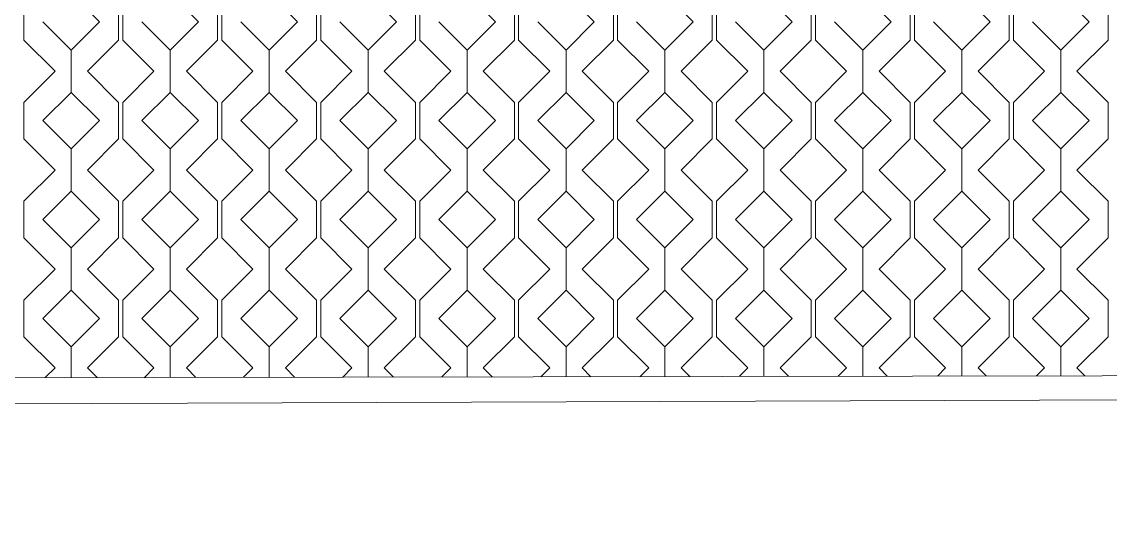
# Model space of a CAD drawing. Header units: millimetres. Extents: x -20794 to 71174, y -103753 to 30644.
# Drawn here: x 5500 to 9167, y 10663 to 12333 of the extents above; entities that cross this region are included whole.
import ezdxf

# ---------------------------------------------------------------- set-up
doc = ezdxf.new("R2010")
doc.units = ezdxf.units.MM
doc.header["$MEASUREMENT"] = 0
doc.layers.add('Местность - Рельеф', color=7, linetype='Continuous')
doc.layers.add('Местность - Рельеф_Ном._пера__1', color=7, linetype='Continuous', lineweight=13)
doc.layers.add('Местность - Рельеф_Ном._пера__102', color=7, linetype='Continuous', lineweight=5, true_color=0xcccccc)

# ---------------------------------------------------------------- blocks, each defined once
blk = doc.blocks.new('*X1')
at = {"layer": 'Местность - Рельеф_Ном._пера__102', "color": 254, "linetype": 'Continuous', "lineweight": 5, "true_color": 0xcccccc}
for p, q in [((5507.092, 12395.0655), (5507.092, 12333.321)), ((5666.661165, 12428.7506), (5762.0908, 12333.321)), ((5826.23, 12395.0655), (5826.23, 12333.321)), ((5840.425, 12395.0655), (5840.425, 12333.321)), ((5999.994165, 12428.7506), (6095.4238, 12333.321)), ((6159.563, 12395.0655), (6159.563, 12333.321)), ((6173.758, 12395.0655), (6173.758, 12333.321)), ((6333.327165, 12428.7506), (6428.7568, 12333.321)), ((6492.896, 12395.0655), (6492.896, 12333.321)), ((6507.091, 12395.0655), (6507.091, 12333.321)), ((6666.660165, 12428.7506), (6762.0898, 12333.321)), ((6826.229, 12395.0655), (6826.229, 12333.321)), ((6840.424, 12395.0655), (6840.424, 12333.321)), ((6999.993165, 12428.7506), (7095.4228, 12333.321)), ((7159.562, 12395.0655), (7159.562, 12333.321)), ((7173.757, 12395.0655), (7173.757, 12333.321)), ((7333.326165, 12428.7506), (7428.7558, 12333.321)), ((7492.895, 12395.0655), (7492.895, 12333.321)), ((7507.09, 12395.0655), (7507.09, 12333.321)), ((7666.659165, 12428.7506), (7762.0888, 12333.321)), ((7826.228, 12395.0655), (7826.228, 12333.321)), ((7840.423, 12395.0655), (7840.423, 12333.321)), ((7999.992165, 12428.7506), (8095.4218, 12333.321)), ((8159.561, 12395.0655), (8159.561, 12333.321)), ((8173.756, 12395.0655), (8173.756, 12333.321)), ((8333.325165, 12428.7506), (8428.7548, 12333.321)), ((8492.894, 12395.0655), (8492.894, 12333.321)), ((8507.089, 12395.0655), (8507.089, 12333.321)), ((8666.658165, 12428.7506), (8762.0878, 12333.321)), ((8826.227, 12395.0655), (8826.227, 12333.321)), ((8840.422, 12395.0655), (8840.422, 12333.321)), ((8999.991165, 12428.7506), (9095.4208, 12333.321)), ((9159.56, 12395.0655), (9159.56, 12333.321)), ((5507.092, 12333.321), (5507.092, 12271.577)), ((5666.661, 12237.892), (5571.232, 12333.321)), ((5762.0906, 12333.321), (5666.661, 12237.892)), ((5826.23, 12333.321), (5826.23, 12271.577)), ((5840.425, 12333.321), (5840.425, 12271.577)), ((5999.994, 12237.892), (5904.565, 12333.321)), ((6095.4236, 12333.321), (5999.994, 12237.892)), ((6159.563, 12333.321), (6159.563, 12271.577)), ((6173.758, 12333.321), (6173.758, 12271.577)), ((6333.327, 12237.892), (6237.898, 12333.321)), ((6428.7566, 12333.321), (6333.327, 12237.892)), ((6492.896, 12333.321), (6492.896, 12271.577)), ((6507.091, 12333.321), (6507.091, 12271.577)), ((6666.66, 12237.892), (6571.231, 12333.321)), ((6762.0896, 12333.321), (6666.66, 12237.892)), ((6826.229, 12333.321), (6826.229, 12271.577)), ((6840.424, 12333.321), (6840.424, 12271.577)), ((6999.993, 12237.892), (6904.564, 12333.321)), ((7095.4226, 12333.321), (6999.993, 12237.892)), ((7159.562, 12333.321), (7159.562, 12271.577)), ((7173.757, 12333.321), (7173.757, 12271.577)), ((7333.326, 12237.892), (7237.897, 12333.321)), ((7428.7556, 12333.321), (7333.326, 12237.892)), ((7492.895, 12333.321), (7492.895, 12271.577)), ((7507.09, 12333.321), (7507.09, 12271.577)), ((7666.659, 12237.892), (7571.23, 12333.321)), ((7762.0886, 12333.321), (7666.659, 12237.892)), ((7826.228, 12333.321), (7826.228, 12271.577)), ((7840.423, 12333.321), (7840.423, 12271.577)), ((7999.992, 12237.892), (7904.563, 12333.321)), ((8095.4216, 12333.321), (7999.992, 12237.892)), ((8159.561, 12333.321), (8159.561, 12271.577)), ((8173.756, 12333.321), (8173.756, 12271.577)), ((8333.325, 12237.892), (8237.896, 12333.321)), ((8428.7546, 12333.321), (8333.325, 12237.892)), ((8492.894, 12333.321), (8492.894, 12271.577)), ((8507.089, 12333.321), (8507.089, 12271.577)), ((8666.658, 12237.892), (8571.229, 12333.321)), ((8762.0876, 12333.321), (8666.658, 12237.892)), ((8826.227, 12333.321), (8826.227, 12271.577)), ((8840.422, 12333.321), (8840.422, 12271.577)), ((8999.991, 12237.892), (8904.562, 12333.321)), ((9095.4206, 12333.321), (8999.991, 12237.892)), ((9159.56, 12333.321), (9159.56, 12271.577)), ((5612.014, 12166.655), (5507.092, 12271.577)), ((5826.23, 12271.577), (5721.3079, 12166.655)), ((5945.347, 12166.655), (5840.425, 12271.577)), ((6159.563, 12271.577), (6054.6409, 12166.655)), ((6278.68, 12166.655), (6173.758, 12271.577)), ((6492.896, 12271.577), (6387.9739, 12166.655)), ((6612.013, 12166.655), (6507.091, 12271.577)), ((6826.229, 12271.577), (6721.3069, 12166.655)), ((6945.346, 12166.655), (6840.424, 12271.577)), ((7159.562, 12271.577), (7054.6399, 12166.655)), ((7278.679, 12166.655), (7173.757, 12271.577)), ((7492.895, 12271.577), (7387.9729, 12166.655)), ((7612.012, 12166.655), (7507.09, 12271.577)), ((7826.228, 12271.577), (7721.3059, 12166.655)), ((7945.345, 12166.655), (7840.423, 12271.577)), ((8159.561, 12271.577), (8054.6389, 12166.655)), ((8278.678, 12166.655), (8173.756, 12271.577)), ((8492.894, 12271.577), (8387.9719, 12166.655)), ((8612.011, 12166.655), (8507.089, 12271.577)), ((8826.227, 12271.577), (8721.3049, 12166.655)), ((8945.344, 12166.655), (8840.422, 12271.577)), ((9159.56, 12271.577), (9054.6379, 12166.655)), ((5666.661, 12095.4176), (5666.661, 12237.892)), ((5666.661165, 12237.892), (5666.661165, 12095.4176)), ((5999.994, 12095.4176), (5999.994, 12237.892)), ((5999.994165, 12237.892), (5999.994165, 12095.4176)), ((6333.327, 12095.4176), (6333.327, 12237.892)), ((6333.327165, 12237.892), (6333.327165, 12095.4176)), ((6666.66, 12095.4176), (6666.66, 12237.892)), ((6666.660165, 12237.892), (6666.660165, 12095.4176)), ((6999.993, 12095.4176), (6999.993, 12237.892)), ((6999.993165, 12237.892), (6999.993165, 12095.4176)), ((7333.326, 12095.4176), (7333.326, 12237.892)), ((7333.326165, 12237.892), (7333.326165, 12095.4176)), ((7666.659, 12095.4176), (7666.659, 12237.892)), ((7666.659165, 12237.892), (7666.659165, 12095.4176)), ((7999.992, 12095.4176), (7999.992, 12237.892)), ((7999.992165, 12237.892), (7999.992165, 12095.4176)), ((8333.325, 12095.4176), (8333.325, 12237.892)), ((8333.325165, 12237.892), (8333.325165, 12095.4176)), ((8666.658, 12095.4176), (8666.658, 12237.892)), ((8666.658165, 12237.892), (8666.658165, 12095.4176)), ((8999.991, 12095.4176), (8999.991, 12237.892)), ((8999.991165, 12237.892), (8999.991165, 12095.4176)), ((5507.092, 12061.7325), (5612.014, 12166.655)), ((5721.3079, 12166.655), (5826.23, 12061.7325)), ((5840.425, 12061.7325), (5945.347, 12166.655)), ((6054.6409, 12166.655), (6159.563, 12061.7325)), ((6173.758, 12061.7325), (6278.68, 12166.655)), ((6387.9739, 12166.655), (6492.896, 12061.7325)), ((6507.091, 12061.7325), (6612.013, 12166.655)), ((6721.3069, 12166.655), (6826.229, 12061.7325)), ((6840.424, 12061.7325), (6945.346, 12166.655)), ((7054.6399, 12166.655), (7159.562, 12061.7325)), ((7173.757, 12061.7325), (7278.679, 12166.655)), ((7387.9729, 12166.655), (7492.895, 12061.7325)), ((7507.09, 12061.7325), (7612.012, 12166.655)), ((7721.3059, 12166.655), (7826.228, 12061.7325)), ((7840.423, 12061.7325), (7945.345, 12166.655)), ((8054.6389, 12166.655), (8159.561, 12061.7325)), ((8173.756, 12061.7325), (8278.678, 12166.655)), ((8387.9719, 12166.655), (8492.894, 12061.7325)), ((8507.089, 12061.7325), (8612.011, 12166.655)), ((8721.3049, 12166.655), (8826.227, 12061.7325)), ((8840.422, 12061.7325), (8945.344, 12166.655)), ((9054.6379, 12166.655), (9159.56, 12061.7325)), ((5571.232, 11999.988165), (5666.661, 12095.4178)), ((5666.661165, 12095.4176), (5762.0908, 11999.988)), ((5904.565, 11999.988165), (5999.994, 12095.4178)), ((5999.994165, 12095.4176), (6095.4238, 11999.988)), ((6237.898, 11999.988165), (6333.327, 12095.4178)), ((6333.327165, 12095.4176), (6428.7568, 11999.988)), ((6571.231, 11999.988165), (6666.66, 12095.4178)), ((6666.660165, 12095.4176), (6762.0898, 11999.988)), ((6904.564, 11999.988165), (6999.993, 12095.4178)), ((6999.993165, 12095.4176), (7095.4228, 11999.988)), ((7237.897, 11999.988165), (7333.326, 12095.4178)), ((7333.326165, 12095.4176), (7428.7558, 11999.988)), ((7571.23, 11999.988165), (7666.659, 12095.4178)), ((7666.659165, 12095.4176), (7762.0888, 11999.988)), ((7904.563, 11999.988165), (7999.992, 12095.4178)), ((7999.992165, 12095.4176), (8095.4218, 11999.988)), ((8237.896, 11999.988165), (8333.325, 12095.4178)), ((8333.325165, 12095.4176), (8428.7548, 11999.988)), ((8571.229, 11999.988165), (8666.658, 12095.4178)), ((8666.658165, 12095.4176), (8762.0878, 11999.988)), ((8904.562, 11999.988165), (8999.991, 12095.4178)), ((8999.991165, 12095.4176), (9095.4208, 11999.988)), ((5507.092, 12061.7325), (5507.092, 11999.988)), ((5826.23, 12061.7325), (5826.23, 11999.988)), ((5840.425, 12061.7325), (5840.425, 11999.988)), ((6159.563, 12061.7325), (6159.563, 11999.988)), ((6173.758, 12061.7325), (6173.758, 11999.988)), ((6492.896, 12061.7325), (6492.896, 11999.988)), ((6507.091, 12061.7325), (6507.091, 11999.988)), ((6826.229, 12061.7325), (6826.229, 11999.988)), ((6840.424, 12061.7325), (6840.424, 11999.988)), ((7159.562, 12061.7325), (7159.562, 11999.988)), ((7173.757, 12061.7325), (7173.757, 11999.988)), ((7492.895, 12061.7325), (7492.895, 11999.988)), ((7507.09, 12061.7325), (7507.09, 11999.988)), ((7826.228, 12061.7325), (7826.228, 11999.988)), ((7840.423, 12061.7325), (7840.423, 11999.988)), ((8159.561, 12061.7325), (8159.561, 11999.988)), ((8173.756, 12061.7325), (8173.756, 11999.988)), ((8492.894, 12061.7325), (8492.894, 11999.988)), ((8507.089, 12061.7325), (8507.089, 11999.988)), ((8826.227, 12061.7325), (8826.227, 11999.988)), ((8840.422, 12061.7325), (8840.422, 11999.988)), ((9159.56, 12061.7325), (9159.56, 11999.988)), ((5507.092, 11999.988), (5507.092, 11938.244)), ((5666.661, 11904.559), (5571.232, 11999.988)), ((5762.0906, 11999.988), (5666.661, 11904.559)), ((5826.23, 11999.988), (5826.23, 11938.244)), ((5840.425, 11999.988), (5840.425, 11938.244)), ((5999.994, 11904.559), (5904.565, 11999.988)), ((6095.4236, 11999.988), (5999.994, 11904.559)), ((6159.563, 11999.988), (6159.563, 11938.244)), ((6173.758, 11999.988), (6173.758, 11938.244)), ((6333.327, 11904.559), (6237.898, 11999.988)), ((6428.7566, 11999.988), (6333.327, 11904.559)), ((6492.896, 11999.988), (6492.896, 11938.244)), ((6507.091, 11999.988), (6507.091, 11938.244)), ((6666.66, 11904.559), (6571.231, 11999.988)), ((6762.0896, 11999.988), (6666.66, 11904.559)), ((6826.229, 11999.988), (6826.229, 11938.244)), ((6840.424, 11999.988), (6840.424, 11938.244)), ((6999.993, 11904.559), (6904.564, 11999.988)), ((7095.4226, 11999.988), (6999.993, 11904.559)), ((7159.562, 11999.988), (7159.562, 11938.244)), ((7173.757, 11999.988), (7173.757, 11938.244)), ((7333.326, 11904.559), (7237.897, 11999.988)), ((7428.7556, 11999.988), (7333.326, 11904.559)), ((7492.895, 11999.988), (7492.895, 11938.244)), ((7507.09, 11999.988), (7507.09, 11938.244)), ((7666.659, 11904.559), (7571.23, 11999.988)), ((7762.0886, 11999.988), (7666.659, 11904.559)), ((7826.228, 11999.988), (7826.228, 11938.244)), ((7840.423, 11999.988), (7840.423, 11938.244)), ((7999.992, 11904.559), (7904.563, 11999.988)), ((8095.4216, 11999.988), (7999.992, 11904.559)), ((8159.561, 11999.988), (8159.561, 11938.244)), ((8173.756, 11999.988), (8173.756, 11938.244)), ((8333.325, 11904.559), (8237.896, 11999.988)), ((8428.7546, 11999.988), (8333.325, 11904.559)), ((8492.894, 11999.988), (8492.894, 11938.244)), ((8507.089, 11999.988), (8507.089, 11938.244)), ((8666.658, 11904.559), (8571.229, 11999.988)), ((8762.0876, 11999.988), (8666.658, 11904.559)), ((8826.227, 11999.988), (8826.227, 11938.244)), ((8840.422, 11999.988), (8840.422, 11938.244)), ((8999.991, 11904.559), (8904.562, 11999.988)), ((9095.4206, 11999.988), (8999.991, 11904.559)), ((9159.56, 11999.988), (9159.56, 11938.244)), ((5612.014, 11833.322), (5507.092, 11938.244)), ((5826.23, 11938.244), (5721.3079, 11833.322)), ((5945.347, 11833.322), (5840.425, 11938.244)), ((6159.563, 11938.244), (6054.6409, 11833.322)), ((6278.68, 11833.322), (6173.758, 11938.244)), ((6492.896, 11938.244), (6387.9739, 11833.322)), ((6612.013, 11833.322), (6507.091, 11938.244)), ((6826.229, 11938.244), (6721.3069, 11833.322)), ((6945.346, 11833.322), (6840.424, 11938.244)), ((7159.562, 11938.244), (7054.6399, 11833.322)), ((7278.679, 11833.322), (7173.757, 11938.244)), ((7492.895, 11938.244), (7387.9729, 11833.322)), ((7612.012, 11833.322), (7507.09, 11938.244)), ((7826.228, 11938.244), (7721.3059, 11833.322)), ((7945.345, 11833.322), (7840.423, 11938.244)), ((8159.561, 11938.244), (8054.6389, 11833.322)), ((8278.678, 11833.322), (8173.756, 11938.244)), ((8492.894, 11938.244), (8387.9719, 11833.322)), ((8612.011, 11833.322), (8507.089, 11938.244)), ((8826.227, 11938.244), (8721.3049, 11833.322)), ((8945.344, 11833.322), (8840.422, 11938.244)), ((9159.56, 11938.244), (9054.6379, 11833.322)), ((5666.661, 11762.0846), (5666.661, 11904.559)), ((5666.661165, 11904.559), (5666.661165, 11762.0846)), ((5999.994, 11762.0846), (5999.994, 11904.559)), ((5999.994165, 11904.559), (5999.994165, 11762.0846)), ((6333.327, 11762.0846), (6333.327, 11904.559)), ((6333.327165, 11904.559), (6333.327165, 11762.0846)), ((6666.66, 11762.0846), (6666.66, 11904.559)), ((6666.660165, 11904.559), (6666.660165, 11762.0846)), ((6999.993, 11762.0846), (6999.993, 11904.559)), ((6999.993165, 11904.559), (6999.993165, 11762.0846)), ((7333.326, 11762.0846), (7333.326, 11904.559)), ((7333.326165, 11904.559), (7333.326165, 11762.0846)), ((7666.659, 11762.0846), (7666.659, 11904.559)), ((7666.659165, 11904.559), (7666.659165, 11762.0846)), ((7999.992, 11762.0846), (7999.992, 11904.559)), ((7999.992165, 11904.559), (7999.992165, 11762.0846)), ((8333.325, 11762.0846), (8333.325, 11904.559)), ((8333.325165, 11904.559), (8333.325165, 11762.0846)), ((8666.658, 11762.0846), (8666.658, 11904.559)), ((8666.658165, 11904.559), (8666.658165, 11762.0846)), ((8999.991, 11762.0846), (8999.991, 11904.559)), ((8999.991165, 11904.559), (8999.991165, 11762.0846)), ((5507.092, 11728.3995), (5612.014, 11833.322)), ((5721.3079, 11833.322), (5826.23, 11728.3995)), ((5840.425, 11728.3995), (5945.347, 11833.322)), ((6054.6409, 11833.322), (6159.563, 11728.3995)), ((6173.758, 11728.3995), (6278.68, 11833.322)), ((6387.9739, 11833.322), (6492.896, 11728.3995)), ((6507.091, 11728.3995), (6612.013, 11833.322)), ((6721.3069, 11833.322), (6826.229, 11728.3995)), ((6840.424, 11728.3995), (6945.346, 11833.322)), ((7054.6399, 11833.322), (7159.562, 11728.3995)), ((7173.757, 11728.3995), (7278.679, 11833.322)), ((7387.9729, 11833.322), (7492.895, 11728.3995)), ((7507.09, 11728.3995), (7612.012, 11833.322)), ((7721.3059, 11833.322), (7826.228, 11728.3995)), ((7840.423, 11728.3995), (7945.345, 11833.322)), ((8054.6389, 11833.322), (8159.561, 11728.3995)), ((8173.756, 11728.3995), (8278.678, 11833.322)), ((8387.9719, 11833.322), (8492.894, 11728.3995)), ((8507.089, 11728.3995), (8612.011, 11833.322)), ((8721.3049, 11833.322), (8826.227, 11728.3995)), ((8840.422, 11728.3995), (8945.344, 11833.322)), ((9054.6379, 11833.322), (9159.56, 11728.3995)), ((5571.232, 11666.655165), (5666.661, 11762.0848)), ((5666.661165, 11762.0846), (5762.0908, 11666.655)), ((5904.565, 11666.655165), (5999.994, 11762.0848)), ((5999.994165, 11762.0846), (6095.4238, 11666.655)), ((6237.898, 11666.655165), (6333.327, 11762.0848)), ((6333.327165, 11762.0846), (6428.7568, 11666.655)), ((6571.231, 11666.655165), (6666.66, 11762.0848)), ((6666.660165, 11762.0846), (6762.0898, 11666.655)), ((6904.564, 11666.655165), (6999.993, 11762.0848)), ((6999.993165, 11762.0846), (7095.4228, 11666.655)), ((7237.897, 11666.655165), (7333.326, 11762.0848)), ((7333.326165, 11762.0846), (7428.7558, 11666.655)), ((7571.23, 11666.655165), (7666.659, 11762.0848)), ((7666.659165, 11762.0846), (7762.0888, 11666.655)), ((7904.563, 11666.655165), (7999.992, 11762.0848)), ((7999.992165, 11762.0846), (8095.4218, 11666.655)), ((8237.896, 11666.655165), (8333.325, 11762.0848)), ((8333.325165, 11762.0846), (8428.7548, 11666.655)), ((8571.229, 11666.655165), (8666.658, 11762.0848)), ((8666.658165, 11762.0846), (8762.0878, 11666.655)), ((8904.562, 11666.655165), (8999.991, 11762.0848)), ((8999.991165, 11762.0846), (9095.4208, 11666.655)), ((5507.092, 11728.3995), (5507.092, 11666.655)), ((5826.23, 11728.3995), (5826.23, 11666.655)), ((5840.425, 11728.3995), (5840.425, 11666.655)), ((6159.563, 11728.3995), (6159.563, 11666.655)), ((6173.758, 11728.3995), (6173.758, 11666.655)), ((6492.896, 11728.3995), (6492.896, 11666.655)), ((6507.091, 11728.3995), (6507.091, 11666.655)), ((6826.229, 11728.3995), (6826.229, 11666.655)), ((6840.424, 11728.3995), (6840.424, 11666.655)), ((7159.562, 11728.3995), (7159.562, 11666.655)), ((7173.757, 11728.3995), (7173.757, 11666.655)), ((7492.895, 11728.3995), (7492.895, 11666.655)), ((7507.09, 11728.3995), (7507.09, 11666.655)), ((7826.228, 11728.3995), (7826.228, 11666.655)), ((7840.423, 11728.3995), (7840.423, 11666.655)), ((8159.561, 11728.3995), (8159.561, 11666.655)), ((8173.756, 11728.3995), (8173.756, 11666.655)), ((8492.894, 11728.3995), (8492.894, 11666.655)), ((8507.089, 11728.3995), (8507.089, 11666.655)), ((8826.227, 11728.3995), (8826.227, 11666.655)), ((8840.422, 11728.3995), (8840.422, 11666.655)), ((9159.56, 11728.3995), (9159.56, 11666.655)), ((5507.092, 11666.655), (5507.092, 11604.911)), ((5666.661, 11571.226), (5571.232, 11666.655)), ((5762.0906, 11666.655), (5666.661, 11571.226)), ((5826.23, 11666.655), (5826.23, 11604.911)), ((5840.425, 11666.655), (5840.425, 11604.911)), ((5999.994, 11571.226), (5904.565, 11666.655)), ((6095.4236, 11666.655), (5999.994, 11571.226)), ((6159.563, 11666.655), (6159.563, 11604.911)), ((6173.758, 11666.655), (6173.758, 11604.911)), ((6333.327, 11571.226), (6237.898, 11666.655)), ((6428.7566, 11666.655), (6333.327, 11571.226)), ((6492.896, 11666.655), (6492.896, 11604.911)), ((6507.091, 11666.655), (6507.091, 11604.911)), ((6666.66, 11571.226), (6571.231, 11666.655)), ((6762.0896, 11666.655), (6666.66, 11571.226)), ((6826.229, 11666.655), (6826.229, 11604.911)), ((6840.424, 11666.655), (6840.424, 11604.911)), ((6999.993, 11571.226), (6904.564, 11666.655)), ((7095.4226, 11666.655), (6999.993, 11571.226)), ((7159.562, 11666.655), (7159.562, 11604.911)), ((7173.757, 11666.655), (7173.757, 11604.911)), ((7333.326, 11571.226), (7237.897, 11666.655)), ((7428.7556, 11666.655), (7333.326, 11571.226)), ((7492.895, 11666.655), (7492.895, 11604.911)), ((7507.09, 11666.655), (7507.09, 11604.911)), ((7666.659, 11571.226), (7571.23, 11666.655)), ((7762.0886, 11666.655), (7666.659, 11571.226)), ((7826.228, 11666.655), (7826.228, 11604.911)), ((7840.423, 11666.655), (7840.423, 11604.911)), ((7999.992, 11571.226), (7904.563, 11666.655)), ((8095.4216, 11666.655), (7999.992, 11571.226)), ((8159.561, 11666.655), (8159.561, 11604.911)), ((8173.756, 11666.655), (8173.756, 11604.911)), ((8333.325, 11571.226), (8237.896, 11666.655)), ((8428.7546, 11666.655), (8333.325, 11571.226)), ((8492.894, 11666.655), (8492.894, 11604.911)), ((8507.089, 11666.655), (8507.089, 11604.911)), ((8666.658, 11571.226), (8571.229, 11666.655)), ((8762.0876, 11666.655), (8666.658, 11571.226)), ((8826.227, 11666.655), (8826.227, 11604.911)), ((8840.422, 11666.655), (8840.422, 11604.911)), ((8999.991, 11571.226), (8904.562, 11666.655)), ((9095.4206, 11666.655), (8999.991, 11571.226)), ((9159.56, 11666.655), (9159.56, 11604.911)), ((5612.014, 11499.989), (5507.092, 11604.911)), ((5826.23, 11604.911), (5721.3079, 11499.989)), ((5945.347, 11499.989), (5840.425, 11604.911)), ((6159.563, 11604.911), (6054.6409, 11499.989)), ((6278.68, 11499.989), (6173.758, 11604.911)), ((6492.896, 11604.911), (6387.9739, 11499.989)), ((6612.013, 11499.989), (6507.091, 11604.911)), ((6826.229, 11604.911), (6721.3069, 11499.989)), ((6945.346, 11499.989), (6840.424, 11604.911)), ((7159.562, 11604.911), (7054.6399, 11499.989)), ((7278.679, 11499.989), (7173.757, 11604.911)), ((7492.895, 11604.911), (7387.9729, 11499.989)), ((7612.012, 11499.989), (7507.09, 11604.911)), ((7826.228, 11604.911), (7721.3059, 11499.989)), ((7945.345, 11499.989), (7840.423, 11604.911)), ((8159.561, 11604.911), (8054.6389, 11499.989)), ((8278.678, 11499.989), (8173.756, 11604.911)), ((8492.894, 11604.911), (8387.9719, 11499.989)), ((8612.011, 11499.989), (8507.089, 11604.911)), ((8826.227, 11604.911), (8721.3049, 11499.989)), ((8945.344, 11499.989), (8840.422, 11604.911)), ((9159.56, 11604.911), (9054.6379, 11499.989)), ((5666.661, 11428.7516), (5666.661, 11571.226)), ((5666.661165, 11571.226), (5666.661165, 11428.7516)), ((5999.994, 11428.7516), (5999.994, 11571.226)), ((5999.994165, 11571.226), (5999.994165, 11428.7516)), ((6333.327, 11428.7516), (6333.327, 11571.226)), ((6333.327165, 11571.226), (6333.327165, 11428.7516)), ((6666.66, 11428.7516), (6666.66, 11571.226)), ((6666.660165, 11571.226), (6666.660165, 11428.7516)), ((6999.993, 11428.7516), (6999.993, 11571.226)), ((6999.993165, 11571.226), (6999.993165, 11428.7516)), ((7333.326, 11428.7516), (7333.326, 11571.226)), ((7333.326165, 11571.226), (7333.326165, 11428.7516)), ((7666.659, 11428.7516), (7666.659, 11571.226)), ((7666.659165, 11571.226), (7666.659165, 11428.7516)), ((7999.992, 11428.7516), (7999.992, 11571.226)), ((7999.992165, 11571.226), (7999.992165, 11428.7516)), ((8333.325, 11428.7516), (8333.325, 11571.226)), ((8333.325165, 11571.226), (8333.325165, 11428.7516)), ((8666.658, 11428.7516), (8666.658, 11571.226)), ((8666.658165, 11571.226), (8666.658165, 11428.7516)), ((8999.991, 11428.7516), (8999.991, 11571.226)), ((8999.991165, 11571.226), (8999.991165, 11428.7516)), ((5507.092, 11395.0665), (5612.014, 11499.989)), ((5721.3079, 11499.989), (5826.23, 11395.0665)), ((5840.425, 11395.0665), (5945.347, 11499.989)), ((6054.6409, 11499.989), (6159.563, 11395.0665)), ((6173.758, 11395.0665), (6278.68, 11499.989)), ((6387.9739, 11499.989), (6492.896, 11395.0665)), ((6507.091, 11395.0665), (6612.013, 11499.989)), ((6721.3069, 11499.989), (6826.229, 11395.0665)), ((6840.424, 11395.0665), (6945.346, 11499.989)), ((7054.6399, 11499.989), (7159.562, 11395.0665)), ((7173.757, 11395.0665), (7278.679, 11499.989)), ((7387.9729, 11499.989), (7492.895, 11395.0665)), ((7507.09, 11395.0665), (7612.012, 11499.989)), ((7721.3059, 11499.989), (7826.228, 11395.0665)), ((7840.423, 11395.0665), (7945.345, 11499.989)), ((8054.6389, 11499.989), (8159.561, 11395.0665)), ((8173.756, 11395.0665), (8278.678, 11499.989)), ((8387.9719, 11499.989), (8492.894, 11395.0665)), ((8507.089, 11395.0665), (8612.011, 11499.989)), ((8721.3049, 11499.989), (8826.227, 11395.0665)), ((8840.422, 11395.0665), (8945.344, 11499.989)), ((9054.6379, 11499.989), (9159.56, 11395.0665)), ((5571.232, 11333.322165), (5666.661, 11428.7518)), ((5666.661165, 11428.7516), (5762.0908, 11333.322)), ((5904.565, 11333.322165), (5999.994, 11428.7518)), ((5999.994165, 11428.7516), (6095.4238, 11333.322)), ((6237.898, 11333.322165), (6333.327, 11428.7518)), ((6333.327165, 11428.7516), (6428.7568, 11333.322)), ((6571.231, 11333.322165), (6666.66, 11428.7518)), ((6666.660165, 11428.7516), (6762.0898, 11333.322)), ((6904.564, 11333.322165), (6999.993, 11428.7518)), ((6999.993165, 11428.7516), (7095.4228, 11333.322)), ((7237.897, 11333.322165), (7333.326, 11428.7518)), ((7333.326165, 11428.7516), (7428.7558, 11333.322)), ((7571.23, 11333.322165), (7666.659, 11428.7518)), ((7666.659165, 11428.7516), (7762.0888, 11333.322)), ((7904.563, 11333.322165), (7999.992, 11428.7518)), ((7999.992165, 11428.7516), (8095.4218, 11333.322)), ((8237.896, 11333.322165), (8333.325, 11428.7518)), ((8333.325165, 11428.7516), (8428.7548, 11333.322)), ((8571.229, 11333.322165), (8666.658, 11428.7518)), ((8666.658165, 11428.7516), (8762.0878, 11333.322)), ((8904.562, 11333.322165), (8999.991, 11428.7518)), ((8999.991165, 11428.7516), (9095.4208, 11333.322)), ((5507.092, 11395.0665), (5507.092, 11333.322)), ((5826.23, 11395.0665), (5826.23, 11333.322)), ((5840.425, 11395.0665), (5840.425, 11333.322)), ((6159.563, 11395.0665), (6159.563, 11333.322)), ((6173.758, 11395.0665), (6173.758, 11333.322)), ((6492.896, 11395.0665), (6492.896, 11333.322)), ((6507.091, 11395.0665), (6507.091, 11333.322)), ((6826.229, 11395.0665), (6826.229, 11333.322)), ((6840.424, 11395.0665), (6840.424, 11333.322)), ((7159.562, 11395.0665), (7159.562, 11333.322)), ((7173.757, 11395.0665), (7173.757, 11333.322)), ((7492.895, 11395.0665), (7492.895, 11333.322)), ((7507.09, 11395.0665), (7507.09, 11333.322)), ((7826.228, 11395.0665), (7826.228, 11333.322)), ((7840.423, 11395.0665), (7840.423, 11333.322)), ((8159.561, 11395.0665), (8159.561, 11333.322)), ((8173.756, 11395.0665), (8173.756, 11333.322)), ((8492.894, 11395.0665), (8492.894, 11333.322)), ((8507.089, 11395.0665), (8507.089, 11333.322)), ((8826.227, 11395.0665), (8826.227, 11333.322)), ((8840.422, 11395.0665), (8840.422, 11333.322)), ((9159.56, 11395.0665), (9159.56, 11333.322)), ((5507.092, 11333.322), (5507.092, 11271.578)), ((5666.661, 11237.893), (5571.232, 11333.322)), ((5762.0906, 11333.322), (5666.661, 11237.893)), ((5826.23, 11333.322), (5826.23, 11271.578)), ((5840.425, 11333.322), (5840.425, 11271.578)), ((5999.994, 11237.893), (5904.565, 11333.322)), ((6095.4236, 11333.322), (5999.994, 11237.893)), ((6159.563, 11333.322), (6159.563, 11271.578)), ((6173.758, 11333.322), (6173.758, 11271.578)), ((6333.327, 11237.893), (6237.898, 11333.322)), ((6428.7566, 11333.322), (6333.327, 11237.893)), ((6492.896, 11333.322), (6492.896, 11271.578)), ((6507.091, 11333.322), (6507.091, 11271.578)), ((6666.66, 11237.893), (6571.231, 11333.322)), ((6762.0896, 11333.322), (6666.66, 11237.893)), ((6826.229, 11333.322), (6826.229, 11271.578)), ((6840.424, 11333.322), (6840.424, 11271.578)), ((6999.993, 11237.893), (6904.564, 11333.322)), ((7095.4226, 11333.322), (6999.993, 11237.893)), ((7159.562, 11333.322), (7159.562, 11271.578)), ((7173.757, 11333.322), (7173.757, 11271.578)), ((7333.326, 11237.893), (7237.897, 11333.322)), ((7428.7556, 11333.322), (7333.326, 11237.893)), ((7492.895, 11333.322), (7492.895, 11271.578)), ((7507.09, 11333.322), (7507.09, 11271.578)), ((7666.659, 11237.893), (7571.23, 11333.322)), ((7762.0886, 11333.322), (7666.659, 11237.893)), ((7826.228, 11333.322), (7826.228, 11271.578)), ((7840.423, 11333.322), (7840.423, 11271.578)), ((7999.992, 11237.893), (7904.563, 11333.322)), ((8095.4216, 11333.322), (7999.992, 11237.893)), ((8159.561, 11333.322), (8159.561, 11271.578)), ((8173.756, 11333.322), (8173.756, 11271.578)), ((8333.325, 11237.893), (8237.896, 11333.322)), ((8428.7546, 11333.322), (8333.325, 11237.893)), ((8492.894, 11333.322), (8492.894, 11271.578)), ((8507.089, 11333.322), (8507.089, 11271.578)), ((8666.658, 11237.893), (8571.229, 11333.322)), ((8762.0876, 11333.322), (8666.658, 11237.893)), ((8826.227, 11333.322), (8826.227, 11271.578)), ((8840.422, 11333.322), (8840.422, 11271.578)), ((8999.991, 11237.893), (8904.562, 11333.322)), ((9095.4206, 11333.322), (8999.991, 11237.893)), ((9159.56, 11333.322), (9159.56, 11271.578)), ((5612.014, 11166.656), (5507.092, 11271.578)), ((5826.23, 11271.578), (5721.3079, 11166.656)), ((5945.347, 11166.656), (5840.425, 11271.578)), ((6159.563, 11271.578), (6054.6409, 11166.656)), ((6278.68, 11166.656), (6173.758, 11271.578)), ((6492.896, 11271.578), (6387.9739, 11166.656)), ((6612.013, 11166.656), (6507.091, 11271.578)), ((6826.229, 11271.578), (6721.3069, 11166.656)), ((6945.346, 11166.656), (6840.424, 11271.578)), ((7159.562, 11271.578), (7054.6399, 11166.656)), ((7278.679, 11166.656), (7173.757, 11271.578)), ((7492.895, 11271.578), (7387.9729, 11166.656)), ((7612.012, 11166.656), (7507.09, 11271.578)), ((7826.228, 11271.578), (7721.3059, 11166.656)), ((7945.345, 11166.656), (7840.423, 11271.578)), ((8159.561, 11271.578), (8054.6389, 11166.656)), ((8278.678, 11166.656), (8173.756, 11271.578)), ((8492.894, 11271.578), (8387.9719, 11166.656)), ((8612.011, 11166.656), (8507.089, 11271.578)), ((8826.227, 11271.578), (8721.3049, 11166.656)), ((8945.344, 11166.656), (8840.422, 11271.578)), ((9159.56, 11271.578), (9054.6379, 11166.656)), ((5666.661, 11134.064659), (5666.661, 11237.893)), ((5666.661165, 11237.893), (5666.661165, 11134.064659)), ((5999.994, 11134.656599), (5999.994, 11237.893)), ((5999.994165, 11237.893), (5999.994165, 11134.656599)), ((6333.327, 11135.248539), (6333.327, 11237.893)), ((6333.327165, 11237.893), (6333.327165, 11135.248539)), ((6666.66, 11135.840479), (6666.66, 11237.893)), ((6666.660165, 11237.893), (6666.660165, 11135.840479)), ((6999.993, 11136.432419), (6999.993, 11237.893)), ((6999.993165, 11237.893), (6999.993165, 11136.432419)), ((7333.326, 11137.024359), (7333.326, 11237.893)), ((7333.326165, 11237.893), (7333.326165, 11137.024359)), ((7666.659, 11137.616299), (7666.659, 11237.893)), ((7666.659165, 11237.893), (7666.659165, 11137.616299)), ((7999.992, 11138.208239), (7999.992, 11237.893)), ((7999.992165, 11237.893), (7999.992165, 11138.208239)), ((8333.325, 11138.800179), (8333.325, 11237.893)), ((8333.325165, 11237.893), (8333.325165, 11138.80018)), ((8666.658, 11139.392119), (8666.658, 11237.893)), ((8666.658165, 11237.893), (8666.658165, 11139.39212)), ((8999.991, 11139.984059), (8999.991, 11237.893)), ((8999.991165, 11237.893), (8999.991165, 11139.98406)), ((5579.267619, 11133.909463), (5612.014, 11166.656)), ((5721.3079, 11166.656), (5753.744473, 11134.219303)), ((5913.19361, 11134.502457), (5945.347, 11166.656)), ((6054.6409, 11166.656), (6086.486585, 11134.810194)), ((6247.1196, 11135.09545), (6278.68, 11166.656)), ((6387.9739, 11166.656), (6419.228696, 11135.401085)), ((6581.04559, 11135.688443), (6612.013, 11166.656)), ((6721.3069, 11166.656), (6751.970808, 11135.991976)), ((6914.971581, 11136.281436), (6945.346, 11166.656)), ((7054.6399, 11166.656), (7084.712919, 11136.582866)), ((7248.897571, 11136.874429), (7278.679, 11166.656)), ((7387.9729, 11166.656), (7417.45503, 11137.173757)), ((7582.823561, 11137.467422), (7612.012, 11166.656)), ((7721.3059, 11166.656), (7750.197142, 11137.764648)), ((7916.749552, 11138.060415), (7945.345, 11166.656)), ((8054.6389, 11166.656), (8082.939253, 11138.355539)), ((8250.675542, 11138.653409), (8278.678, 11166.656)), ((8387.9719, 11166.656), (8415.681365, 11138.946429)), ((8584.601532, 11139.246402), (8612.011, 11166.656)), ((8721.3049, 11166.656), (8748.423476, 11139.53732)), ((8918.527523, 11139.839395), (8945.344, 11166.656)), ((9054.6379, 11166.656), (9081.165588, 11140.128211))]:
    blk.add_line(p, q, dxfattribs=at)

msp = doc.modelspace()

# ---------------------------------------------------------------- linework, layer by layer
at = {"layer": 'Местность - Рельеф_Ном._пера__1', "color": 7, "linetype": 'Continuous', "lineweight": 13}
msp.add_line((482.6, 11029.4), (9718.6, 11060.6), dxfattribs=at)
at = {"layer": 'Местность - Рельеф_Ном._пера__1', "color": 7, "linetype": 'Continuous', "lineweight": 13, "flags": 128}
msp.add_lwpolyline([(-11201.1, 19480.6), (-10280.5, 16777.1), (-8555.3, 10806.7), (-6432.9, 10898.4), (-2247.8, 10663.4), (-2362.6, 10919.8), (-2361.2, 11119.8), (21278.3, 11161.8), (21278.3, 12068.3), (24747.6, 12068.3), (24747.6, 11768.3), (31807.4, 11768.3), (31907.6, 14903.8), (32137.3, 18525.9), (31420.5, 18676.8), (31076.4, 18711.5), (29894.8, 18811.1), (28679.4, 18877), (24956.4, 18963), (17007.1, 19022.9), (8149.7, 19232.4), (-1518.8, 19397.4)], close=True, dxfattribs=at)

# ---------------------------------------------------------------- block references
at = {"layer": 'Местность - Рельеф', "color": 7, "lineweight": 13}
msp.add_blockref('*X1', (0, 0), dxfattribs=at)

doc.saveas('drawing.dxf')
